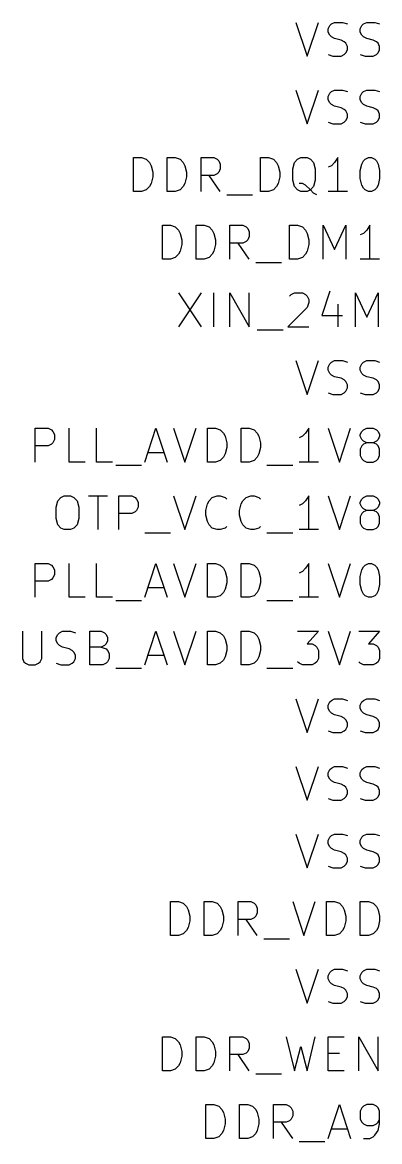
# Model space of a CAD drawing. Header units: millimetres. Extents: x 6 to 290, y -200 to -4.
# Drawn here: x 171.24 to 184.67, y -93.42 to -51.39 of the extents above; entities that cross this region are included whole.
import ezdxf

# ---------------------------------------------------------------- set-up
doc = ezdxf.new("R2010")
doc.units = ezdxf.units.MM
doc.layers.add('GREENSIXTYFIVE', color=129, linetype='CONTINUOUS')

msp = doc.modelspace()

# ---------------------------------------------------------------- linework, layer by layer
at = {"layer": 'GREENSIXTYFIVE', "linetype": 'CONTINUOUS'}
for p, q in [((181.5253, -51.3875), (181.9486, -52.6575)), ((181.9486, -52.6575), (182.372, -51.3875)), ((182.7349, -51.6294), (182.7953, -51.5085)), ((182.7349, -51.7504), (182.7349, -51.6294)), ((182.7953, -51.5085), (182.8558, -51.448)), ((182.8558, -51.448), (182.9768, -51.3875)), ((182.9768, -51.3875), (183.2791, -51.3875)), ((183.2791, -51.3875), (183.4606, -51.448)), ((183.9444, -51.6294), (184.0048, -51.5085)), ((183.9444, -51.7504), (183.9444, -51.6294)), ((184.0048, -51.5085), (184.0653, -51.448)), ((184.0653, -51.448), (184.1863, -51.3875)), ((184.1863, -51.3875), (184.4886, -51.3875)), ((184.4886, -51.3875), (184.6701, -51.448)), ((182.7953, -51.8713), (182.7349, -51.7504)), ((182.8558, -51.9318), (182.7953, -51.8713)), ((182.9768, -51.9923), (182.8558, -51.9318)), ((183.2187, -52.0528), (182.9768, -51.9923)), ((183.3396, -52.1132), (183.2187, -52.0528)), ((183.4001, -52.1737), (183.3396, -52.1132)), ((184.0048, -51.8713), (183.9444, -51.7504)), ((184.0653, -51.9318), (184.0048, -51.8713)), ((184.1863, -51.9923), (184.0653, -51.9318)), ((184.4282, -52.0528), (184.1863, -51.9923)), ((184.5491, -52.1132), (184.4282, -52.0528)), ((184.6096, -52.1737), (184.5491, -52.1132)), ((183.3396, -52.5971), (183.4001, -52.5366)), ((183.4606, -52.2947), (183.4001, -52.1737)), ((183.4001, -52.5366), (183.4606, -52.4156)), ((183.4606, -52.4156), (183.4606, -52.2947)), ((184.5491, -52.5971), (184.6096, -52.5366)), ((184.6701, -52.2947), (184.6096, -52.1737)), ((184.6096, -52.5366), (184.6701, -52.4156)), ((184.6701, -52.4156), (184.6701, -52.2947)), ((182.7349, -52.5971), (182.9163, -52.6575)), ((182.9163, -52.6575), (183.2187, -52.6575)), ((183.2187, -52.6575), (183.3396, -52.5971)), ((183.9444, -52.5971), (184.1258, -52.6575)), ((184.1258, -52.6575), (184.4282, -52.6575)), ((184.4282, -52.6575), (184.5491, -52.5971)), ((181.5253, -53.9275), (181.9486, -55.1975)), ((181.9486, -55.1975), (182.372, -53.9275)), ((182.7349, -54.1694), (182.7953, -54.0485)), ((182.7349, -54.2904), (182.7349, -54.1694)), ((182.7953, -54.0485), (182.8558, -53.988)), ((182.8558, -53.988), (182.9768, -53.9275)), ((182.9768, -53.9275), (183.2791, -53.9275)), ((183.2791, -53.9275), (183.4606, -53.988)), ((183.9444, -54.1694), (184.0048, -54.0485)), ((183.9444, -54.2904), (183.9444, -54.1694)), ((184.0048, -54.0485), (184.0653, -53.988)), ((184.0653, -53.988), (184.1863, -53.9275)), ((184.1863, -53.9275), (184.4886, -53.9275)), ((184.4886, -53.9275), (184.6701, -53.988)), ((182.7953, -54.4113), (182.7349, -54.2904)), ((182.8558, -54.4718), (182.7953, -54.4113)), ((182.9768, -54.5323), (182.8558, -54.4718)), ((183.2187, -54.5928), (182.9768, -54.5323)), ((183.3396, -54.6532), (183.2187, -54.5928)), ((184.0048, -54.4113), (183.9444, -54.2904)), ((184.0653, -54.4718), (184.0048, -54.4113)), ((184.1863, -54.5323), (184.0653, -54.4718)), ((184.4282, -54.5928), (184.1863, -54.5323)), ((184.5491, -54.6532), (184.4282, -54.5928)), ((183.4001, -54.7137), (183.3396, -54.6532)), ((183.4606, -54.8347), (183.4001, -54.7137)), ((183.4001, -55.0766), (183.4606, -54.9556)), ((183.4606, -54.9556), (183.4606, -54.8347)), ((184.6096, -54.7137), (184.5491, -54.6532)), ((184.6701, -54.8347), (184.6096, -54.7137)), ((184.6096, -55.0766), (184.6701, -54.9556)), ((184.6701, -54.9556), (184.6701, -54.8347)), ((182.7349, -55.1371), (182.9163, -55.1975)), ((182.9163, -55.1975), (183.2187, -55.1975)), ((183.2187, -55.1975), (183.3396, -55.1371)), ((183.3396, -55.1371), (183.4001, -55.0766)), ((183.9444, -55.1371), (184.1258, -55.1975)), ((184.1258, -55.1975), (184.4282, -55.1975)), ((184.4282, -55.1975), (184.5491, -55.1371)), ((184.5491, -55.1371), (184.6096, -55.0766)), ((175.4172, -57.7375), (175.4172, -56.4675)), ((175.4172, -56.4675), (175.7196, -56.4675)), ((175.7196, -56.4675), (175.901, -56.528)), ((175.901, -56.528), (176.022, -56.649)), ((176.022, -56.649), (176.0825, -56.7699)), ((176.6872, -57.7375), (176.6872, -56.4675)), ((176.6872, -56.4675), (176.9896, -56.4675)), ((176.9896, -56.4675), (177.171, -56.528)), ((177.171, -56.528), (177.292, -56.649)), ((177.292, -56.649), (177.3525, -56.7699)), ((177.9572, -57.7375), (177.9572, -56.4675)), ((177.9572, -56.4675), (178.441, -56.4675)), ((178.441, -56.4675), (178.562, -56.528)), ((178.562, -56.528), (178.6225, -56.5885)), ((178.6225, -56.5885), (178.6829, -56.7094)), ((178.6829, -56.7094), (178.6829, -56.8909)), ((180.1948, -57.7375), (180.1948, -56.4675)), ((180.1948, -56.4675), (180.4972, -56.4675)), ((180.4972, -56.4675), (180.6786, -56.528)), ((180.6786, -56.528), (180.7996, -56.649)), ((180.7996, -56.649), (180.8601, -56.7699)), ((181.4044, -56.8909), (181.4648, -56.649)), ((181.4648, -56.649), (181.5858, -56.528)), ((181.5858, -56.528), (181.7067, -56.4675)), ((181.7067, -56.4675), (181.9486, -56.4675)), ((181.9486, -56.4675), (182.0696, -56.528)), ((182.0696, -56.528), (182.1905, -56.649)), ((182.1905, -56.649), (182.251, -56.8909)), ((182.9768, -56.649), (182.8558, -56.7699)), ((183.0977, -56.4675), (182.9768, -56.649)), ((183.0977, -57.7375), (183.0977, -56.4675)), ((183.9444, -56.9513), (184.0048, -56.7094)), ((184.0048, -56.7094), (184.0653, -56.5885)), ((184.0653, -56.5885), (184.1258, -56.528)), ((184.1258, -56.528), (184.2467, -56.4675)), ((184.2467, -56.4675), (184.3677, -56.4675)), ((184.3677, -56.4675), (184.4886, -56.528)), ((184.4886, -56.528), (184.5491, -56.5885)), ((184.5491, -56.5885), (184.6096, -56.7094)), ((184.6096, -56.7094), (184.6701, -56.9513)), ((176.0825, -56.7699), (176.1429, -57.0118)), ((176.1429, -57.0118), (176.1429, -57.1932)), ((177.3525, -56.7699), (177.4129, -57.0118)), ((177.4129, -57.0118), (177.4129, -57.1932)), ((178.441, -57.1328), (177.9572, -57.1328)), ((178.6829, -57.7375), (178.2596, -57.1328)), ((178.562, -57.0723), (178.441, -57.1328)), ((178.6225, -57.0118), (178.562, -57.0723)), ((178.6829, -56.8909), (178.6225, -57.0118)), ((180.8601, -56.7699), (180.9205, -57.0118)), ((180.9205, -57.0118), (180.9205, -57.1932)), ((181.4044, -57.3142), (181.4044, -56.8909)), ((182.251, -56.8909), (182.251, -57.3142)), ((182.8558, -56.7699), (182.7349, -56.8304)), ((183.9444, -57.2537), (183.9444, -56.9513)), ((184.6701, -56.9513), (184.6701, -57.2537)), ((176.022, -57.5561), (175.901, -57.6771)), ((176.0825, -57.4351), (176.022, -57.5561)), ((176.1429, -57.1932), (176.0825, -57.4351)), ((177.292, -57.5561), (177.171, -57.6771)), ((177.3525, -57.4351), (177.292, -57.5561)), ((177.4129, -57.1932), (177.3525, -57.4351)), ((180.7996, -57.5561), (180.6786, -57.6771)), ((180.8601, -57.4351), (180.7996, -57.5561)), ((180.9205, -57.1932), (180.8601, -57.4351)), ((181.4648, -57.5561), (181.4044, -57.3142)), ((181.5858, -57.6771), (181.4648, -57.5561)), ((181.7672, -57.4351), (181.6463, -57.4351)), ((181.8882, -57.4956), (181.7672, -57.4351)), ((182.0696, -57.6771), (181.8882, -57.4956)), ((182.1905, -57.5561), (182.0696, -57.6771)), ((182.251, -57.3142), (182.1905, -57.5561)), ((184.0048, -57.4956), (183.9444, -57.2537)), ((184.0653, -57.6166), (184.0048, -57.4956)), ((184.6096, -57.4956), (184.5491, -57.6166)), ((184.6701, -57.2537), (184.6096, -57.4956)), ((175.7196, -57.7375), (175.4172, -57.7375)), ((175.901, -57.6771), (175.7196, -57.7375)), ((176.9896, -57.7375), (176.6872, -57.7375)), ((177.171, -57.6771), (176.9896, -57.7375)), ((178.9249, -57.8585), (179.8925, -57.8585)), ((180.4972, -57.7375), (180.1948, -57.7375)), ((180.6786, -57.6771), (180.4972, -57.7375)), ((181.7067, -57.7375), (181.5858, -57.6771)), ((181.9486, -57.7375), (181.7067, -57.7375)), ((182.0696, -57.6771), (181.9486, -57.7375)), ((182.1905, -57.798), (182.0696, -57.6771)), ((182.3115, -57.8585), (182.1905, -57.798)), ((183.4606, -57.7375), (182.7349, -57.7375)), ((184.1258, -57.6771), (184.0653, -57.6166)), ((184.2467, -57.7375), (184.1258, -57.6771)), ((184.3677, -57.7375), (184.2467, -57.7375)), ((184.4886, -57.6771), (184.3677, -57.7375)), ((184.5491, -57.6166), (184.4886, -57.6771)), ((176.5058, -60.2775), (176.5058, -59.0075)), ((176.5058, -59.0075), (176.8082, -59.0075)), ((176.8082, -59.0075), (176.9896, -59.068)), ((176.9896, -59.068), (177.1106, -59.189)), ((177.1106, -59.189), (177.1711, -59.3099)), ((177.7758, -60.2775), (177.7758, -59.0075)), ((177.7758, -59.0075), (178.0782, -59.0075)), ((178.0782, -59.0075), (178.2596, -59.068)), ((178.2596, -59.068), (178.3806, -59.189)), ((178.3806, -59.189), (178.4411, -59.3099)), ((179.0458, -60.2775), (179.0458, -59.0075)), ((179.0458, -59.0075), (179.5296, -59.0075)), ((179.5296, -59.0075), (179.6506, -59.068)), ((179.6506, -59.068), (179.7111, -59.1285)), ((179.7111, -59.1285), (179.7715, -59.2494)), ((179.7715, -59.2494), (179.7715, -59.4309)), ((181.2834, -60.2775), (181.2834, -59.0075)), ((181.2834, -59.0075), (181.5858, -59.0075)), ((181.5858, -59.0075), (181.7672, -59.068)), ((181.7672, -59.068), (181.8882, -59.189)), ((181.8882, -59.189), (181.9487, -59.3099)), ((182.5534, -60.2775), (182.5534, -59.0075)), ((182.5534, -59.0075), (182.9768, -59.9147)), ((182.9768, -59.9147), (183.4001, -59.0075)), ((183.4001, -59.0075), (183.4001, -60.2775)), ((184.1863, -59.189), (184.0653, -59.3099)), ((184.3072, -59.0075), (184.1863, -59.189)), ((184.3072, -60.2775), (184.3072, -59.0075)), ((177.1711, -59.3099), (177.2315, -59.5518)), ((177.2315, -59.5518), (177.2315, -59.7332)), ((178.4411, -59.3099), (178.5015, -59.5518)), ((178.5015, -59.5518), (178.5015, -59.7332)), ((179.5296, -59.6728), (179.0458, -59.6728)), ((179.7715, -60.2775), (179.3482, -59.6728)), ((179.6506, -59.6123), (179.5296, -59.6728)), ((179.7111, -59.5518), (179.6506, -59.6123)), ((179.7715, -59.4309), (179.7111, -59.5518)), ((181.9487, -59.3099), (182.0091, -59.5518)), ((182.0091, -59.5518), (182.0091, -59.7332)), ((184.0653, -59.3099), (183.9444, -59.3704)), ((177.1106, -60.0961), (176.9896, -60.2171)), ((177.1711, -59.9751), (177.1106, -60.0961)), ((177.2315, -59.7332), (177.1711, -59.9751)), ((178.3806, -60.0961), (178.2596, -60.2171)), ((178.4411, -59.9751), (178.3806, -60.0961)), ((178.5015, -59.7332), (178.4411, -59.9751)), ((181.8882, -60.0961), (181.7672, -60.2171)), ((181.9487, -59.9751), (181.8882, -60.0961)), ((182.0091, -59.7332), (181.9487, -59.9751)), ((176.8082, -60.2775), (176.5058, -60.2775)), ((176.9896, -60.2171), (176.8082, -60.2775)), ((178.0782, -60.2775), (177.7758, -60.2775)), ((178.2596, -60.2171), (178.0782, -60.2775)), ((180.0135, -60.3985), (180.9811, -60.3985)), ((181.5858, -60.2775), (181.2834, -60.2775)), ((181.7672, -60.2171), (181.5858, -60.2775)), ((184.6701, -60.2775), (183.9444, -60.2775)), ((177.1106, -61.5475), (177.9572, -62.8175)), ((177.9572, -61.5475), (177.1106, -62.8175)), ((178.441, -62.8175), (178.441, -61.5475)), ((179.0458, -62.8175), (179.0458, -61.5475)), ((179.0458, -61.5475), (179.7715, -62.8175)), ((179.7715, -62.8175), (179.7715, -61.5475)), ((181.2835, -61.6685), (181.3439, -61.608)), ((181.3439, -61.608), (181.4649, -61.5475)), ((181.4649, -61.5475), (181.7673, -61.5475)), ((181.7673, -61.5475), (181.8882, -61.608)), ((181.8882, -61.608), (181.9487, -61.6685)), ((181.9487, -61.6685), (182.0092, -61.7894)), ((182.7953, -61.4871), (182.493, -62.3942)), ((183.7629, -62.8175), (183.7629, -61.5475)), ((183.7629, -61.5475), (184.1863, -62.4547)), ((184.1863, -62.4547), (184.6096, -61.5475)), ((184.6096, -61.5475), (184.6096, -62.8175)), ((181.9487, -62.0918), (181.223, -62.8175)), ((182.0092, -61.9104), (181.9487, -62.0918)), ((182.0092, -61.7894), (182.0092, -61.9104)), ((183.0977, -61.9709), (183.0977, -62.8175)), ((182.493, -62.3942), (183.2791, -62.3942)), ((180.074, -62.9385), (181.0416, -62.9385)), ((181.223, -62.8175), (182.0092, -62.8175)), ((181.5253, -64.0875), (181.9486, -65.3575)), ((181.9486, -65.3575), (182.372, -64.0875)), ((182.7349, -64.3294), (182.7953, -64.2085)), ((182.7953, -64.2085), (182.8558, -64.148)), ((182.8558, -64.148), (182.9768, -64.0875)), ((182.9768, -64.0875), (183.2791, -64.0875)), ((183.2791, -64.0875), (183.4606, -64.148)), ((183.9444, -64.3294), (184.0048, -64.2085)), ((184.0048, -64.2085), (184.0653, -64.148)), ((184.0653, -64.148), (184.1863, -64.0875)), ((184.1863, -64.0875), (184.4886, -64.0875)), ((184.4886, -64.0875), (184.6701, -64.148)), ((182.7349, -64.4504), (182.7349, -64.3294)), ((182.7953, -64.5713), (182.7349, -64.4504)), ((182.8558, -64.6318), (182.7953, -64.5713)), ((182.9768, -64.6923), (182.8558, -64.6318)), ((183.2187, -64.7528), (182.9768, -64.6923)), ((183.9444, -64.4504), (183.9444, -64.3294)), ((184.0048, -64.5713), (183.9444, -64.4504)), ((184.0653, -64.6318), (184.0048, -64.5713)), ((184.1863, -64.6923), (184.0653, -64.6318)), ((184.4282, -64.7528), (184.1863, -64.6923)), ((183.3396, -64.8132), (183.2187, -64.7528)), ((183.4001, -64.8737), (183.3396, -64.8132)), ((183.4606, -64.9947), (183.4001, -64.8737)), ((183.4001, -65.2366), (183.4606, -65.1156)), ((183.4606, -65.1156), (183.4606, -64.9947)), ((184.5491, -64.8132), (184.4282, -64.7528)), ((184.6096, -64.8737), (184.5491, -64.8132)), ((184.6701, -64.9947), (184.6096, -64.8737)), ((184.6096, -65.2366), (184.6701, -65.1156)), ((184.6701, -65.1156), (184.6701, -64.9947)), ((182.7349, -65.2971), (182.9163, -65.3575)), ((182.9163, -65.3575), (183.2187, -65.3575)), ((183.2187, -65.3575), (183.3396, -65.2971)), ((183.3396, -65.2971), (183.4001, -65.2366)), ((183.9444, -65.2971), (184.1258, -65.3575)), ((184.1258, -65.3575), (184.4282, -65.3575)), ((184.4282, -65.3575), (184.5491, -65.2971)), ((184.5491, -65.2971), (184.6096, -65.2366)), ((171.7281, -67.8975), (171.7281, -66.6275)), ((171.7281, -66.6275), (172.2119, -66.6275)), ((172.2119, -66.6275), (172.3329, -66.688)), ((172.3329, -66.688), (172.3934, -66.7485)), ((172.3934, -66.7485), (172.4538, -66.8694)), ((172.9981, -67.8975), (172.9981, -66.6275)), ((174.0262, -67.8975), (174.0262, -66.6275)), ((175.8405, -67.8975), (176.2638, -66.6275)), ((176.2638, -66.6275), (176.6872, -67.8975)), ((176.9291, -66.6275), (177.3524, -67.8975)), ((177.3524, -67.8975), (177.7758, -66.6275)), ((178.1991, -67.8975), (178.1991, -66.6275)), ((178.1991, -66.6275), (178.5015, -66.6275)), ((178.5015, -66.6275), (178.6829, -66.688)), ((178.6829, -66.688), (178.8039, -66.809)), ((178.8039, -66.809), (178.8644, -66.9299)), ((179.4691, -67.8975), (179.4691, -66.6275)), ((179.4691, -66.6275), (179.7715, -66.6275)), ((179.7715, -66.6275), (179.9529, -66.688)), ((179.9529, -66.688), (180.0739, -66.809)), ((180.0739, -66.809), (180.1344, -66.9299)), ((181.8882, -66.809), (181.7672, -66.9299)), ((182.0091, -66.6275), (181.8882, -66.809)), ((182.0091, -67.8975), (182.0091, -66.6275)), ((182.7348, -66.6275), (183.1581, -67.8975)), ((183.1581, -67.8975), (183.5815, -66.6275)), ((183.9444, -66.8694), (184.0048, -66.7485)), ((184.0048, -66.7485), (184.0653, -66.688)), ((184.0653, -66.688), (184.1863, -66.6275)), ((184.1863, -66.6275), (184.4282, -66.6275)), ((184.4282, -66.6275), (184.5491, -66.688)), ((184.5491, -66.688), (184.6096, -66.7485)), ((184.6096, -66.7485), (184.6701, -66.8694)), ((172.3329, -67.2323), (172.2119, -67.2928)), ((172.3934, -67.1718), (172.3329, -67.2323)), ((172.4538, -67.0509), (172.3934, -67.1718)), ((172.4538, -66.8694), (172.4538, -67.0509)), ((178.8644, -66.9299), (178.9248, -67.1718)), ((178.9248, -67.1718), (178.9248, -67.3532)), ((180.1344, -66.9299), (180.1948, -67.1718)), ((180.1948, -67.1718), (180.1948, -67.3532)), ((181.7672, -66.9299), (181.6463, -66.9904)), ((183.9444, -66.9299), (183.9444, -66.8694)), ((184.0048, -67.0509), (183.9444, -66.9299)), ((184.0653, -67.1113), (184.0048, -67.0509)), ((184.0653, -67.2323), (184.0048, -67.2928)), ((184.1863, -67.1718), (184.0653, -67.1113)), ((184.1863, -67.1718), (184.0653, -67.2323)), ((184.4282, -67.1718), (184.1863, -67.1718)), ((184.5491, -67.1113), (184.4282, -67.1718)), ((184.5491, -67.2323), (184.4282, -67.1718)), ((184.6096, -67.0509), (184.5491, -67.1113)), ((184.6096, -67.2928), (184.5491, -67.2323)), ((184.6701, -66.9299), (184.6096, -67.0509)), ((184.6701, -66.8694), (184.6701, -66.9299)), ((172.2119, -67.2928), (171.7281, -67.2928)), ((175.9615, -67.5347), (176.5662, -67.5347)), ((178.8644, -67.5951), (178.8039, -67.7161)), ((178.9248, -67.3532), (178.8644, -67.5951)), ((180.1344, -67.5951), (180.0739, -67.7161)), ((180.1948, -67.3532), (180.1344, -67.5951)), ((184.0048, -67.2928), (183.9444, -67.4137)), ((183.9444, -67.4137), (183.9444, -67.6556)), ((183.9444, -67.6556), (184.0048, -67.7766)), ((184.6701, -67.4137), (184.6096, -67.2928)), ((184.6096, -67.7766), (184.6701, -67.6556)), ((184.6701, -67.6556), (184.6701, -67.4137)), ((173.6029, -67.8975), (172.9981, -67.8975)), ((174.631, -67.8975), (174.0262, -67.8975)), ((174.752, -68.0185), (175.7196, -68.0185)), ((178.5015, -67.8975), (178.1991, -67.8975)), ((178.6829, -67.8371), (178.5015, -67.8975)), ((178.8039, -67.7161), (178.6829, -67.8371)), ((179.7715, -67.8975), (179.4691, -67.8975)), ((179.9529, -67.8371), (179.7715, -67.8975)), ((180.0739, -67.7161), (179.9529, -67.8371)), ((180.4368, -68.0185), (181.4044, -68.0185)), ((182.372, -67.8975), (181.6463, -67.8975)), ((184.0048, -67.7766), (184.0653, -67.8371)), ((184.0653, -67.8371), (184.1863, -67.8975)), ((184.1863, -67.8975), (184.4282, -67.8975)), ((184.4282, -67.8975), (184.5491, -67.8371)), ((184.5491, -67.8371), (184.6096, -67.7766)), ((172.5144, -69.5909), (172.5748, -69.349)), ((172.5748, -69.349), (172.6958, -69.228)), ((172.6958, -69.228), (172.8167, -69.1675)), ((172.8167, -69.1675), (173.0586, -69.1675)), ((173.0586, -69.1675), (173.1796, -69.228)), ((173.1796, -69.228), (173.3005, -69.349)), ((173.3005, -69.349), (173.361, -69.5909)), ((173.7239, -69.1675), (174.4496, -69.1675)), ((174.0868, -70.4375), (174.0868, -69.1675)), ((174.8729, -70.4375), (174.8729, -69.1675)), ((174.8729, -69.1675), (175.3567, -69.1675)), ((175.3567, -69.1675), (175.4777, -69.228)), ((175.4777, -69.228), (175.5382, -69.2885)), ((175.5382, -69.2885), (175.5986, -69.4094)), ((176.9291, -69.1675), (177.3524, -70.4375)), ((177.3524, -70.4375), (177.7758, -69.1675)), ((178.1991, -69.4699), (178.2596, -69.349)), ((178.2596, -69.349), (178.3806, -69.228)), ((178.3806, -69.228), (178.562, -69.1675)), ((178.562, -69.1675), (178.6829, -69.1675)), ((178.6829, -69.1675), (178.8644, -69.228)), ((178.8644, -69.228), (178.9248, -69.2885)), ((179.4691, -69.4699), (179.5296, -69.349)), ((179.5296, -69.349), (179.6506, -69.228)), ((179.6506, -69.228), (179.832, -69.1675)), ((179.832, -69.1675), (179.9529, -69.1675)), ((179.9529, -69.1675), (180.1344, -69.228)), ((180.1344, -69.228), (180.1948, -69.2885)), ((181.8882, -69.349), (181.7672, -69.4699)), ((182.0091, -69.1675), (181.8882, -69.349)), ((182.0091, -70.4375), (182.0091, -69.1675)), ((182.7348, -69.1675), (183.1581, -70.4375)), ((183.1581, -70.4375), (183.5815, -69.1675)), ((183.9444, -69.4094), (184.0048, -69.2885)), ((184.0048, -69.2885), (184.0653, -69.228)), ((184.0653, -69.228), (184.1863, -69.1675)), ((184.1863, -69.1675), (184.4282, -69.1675)), ((184.4282, -69.1675), (184.5491, -69.228)), ((184.5491, -69.228), (184.6096, -69.2885)), ((184.6096, -69.2885), (184.6701, -69.4094)), ((172.5144, -70.0142), (172.5144, -69.5909)), ((173.361, -69.5909), (173.361, -70.0142)), ((175.5382, -69.7118), (175.4777, -69.7723)), ((175.5986, -69.5909), (175.5382, -69.7118)), ((175.5986, -69.4094), (175.5986, -69.5909)), ((178.1387, -69.7118), (178.1991, -69.4699)), ((178.1387, -69.8932), (178.1387, -69.7118)), ((179.4087, -69.7118), (179.4691, -69.4699)), ((179.4087, -69.8932), (179.4087, -69.7118)), ((181.7672, -69.4699), (181.6463, -69.5304)), ((183.9444, -69.4699), (183.9444, -69.4094)), ((184.0048, -69.5909), (183.9444, -69.4699)), ((184.0653, -69.6513), (184.0048, -69.5909)), ((184.1863, -69.7118), (184.0653, -69.6513)), ((184.1863, -69.7118), (184.0653, -69.7723)), ((184.4282, -69.7118), (184.1863, -69.7118)), ((184.5491, -69.6513), (184.4282, -69.7118)), ((184.5491, -69.7723), (184.4282, -69.7118)), ((184.6096, -69.5909), (184.5491, -69.6513)), ((184.6701, -69.4699), (184.6096, -69.5909)), ((184.6701, -69.4094), (184.6701, -69.4699)), ((172.5748, -70.2561), (172.5144, -70.0142)), ((173.361, -70.0142), (173.3005, -70.2561)), ((175.3567, -69.8328), (174.8729, -69.8328)), ((175.4777, -69.7723), (175.3567, -69.8328)), ((178.1991, -70.1351), (178.1387, -69.8932)), ((178.2596, -70.2561), (178.1991, -70.1351)), ((179.4691, -70.1351), (179.4087, -69.8932)), ((179.5296, -70.2561), (179.4691, -70.1351)), ((184.0048, -69.8328), (183.9444, -69.9537)), ((183.9444, -69.9537), (183.9444, -70.1956)), ((184.0653, -69.7723), (184.0048, -69.8328)), ((184.6096, -69.8328), (184.5491, -69.7723)), ((184.6701, -69.9537), (184.6096, -69.8328)), ((184.6701, -70.1956), (184.6701, -69.9537)), ((172.6958, -70.3771), (172.5748, -70.2561)), ((172.8167, -70.4375), (172.6958, -70.3771)), ((173.0586, -70.4375), (172.8167, -70.4375)), ((173.1796, -70.3771), (173.0586, -70.4375)), ((173.3005, -70.2561), (173.1796, -70.3771)), ((175.8406, -70.5585), (176.8082, -70.5585)), ((178.3806, -70.3771), (178.2596, -70.2561)), ((178.562, -70.4375), (178.3806, -70.3771)), ((178.6829, -70.4375), (178.562, -70.4375)), ((178.8644, -70.3771), (178.6829, -70.4375)), ((178.9248, -70.3166), (178.8644, -70.3771)), ((179.6506, -70.3771), (179.5296, -70.2561)), ((179.832, -70.4375), (179.6506, -70.3771)), ((179.9529, -70.4375), (179.832, -70.4375)), ((180.1344, -70.3771), (179.9529, -70.4375)), ((180.1948, -70.3166), (180.1344, -70.3771)), ((180.4368, -70.5585), (181.4044, -70.5585)), ((182.372, -70.4375), (181.6463, -70.4375)), ((183.9444, -70.1956), (184.0048, -70.3166)), ((184.0048, -70.3166), (184.0653, -70.3771)), ((184.0653, -70.3771), (184.1863, -70.4375)), ((184.1863, -70.4375), (184.4282, -70.4375)), ((184.4282, -70.4375), (184.5491, -70.3771)), ((184.5491, -70.3771), (184.6096, -70.3166)), ((184.6096, -70.3166), (184.6701, -70.1956)), ((171.7281, -72.9775), (171.7281, -71.7075)), ((171.7281, -71.7075), (172.2119, -71.7075)), ((172.2119, -71.7075), (172.3329, -71.768)), ((172.3329, -71.768), (172.3934, -71.8285)), ((172.3934, -71.8285), (172.4538, -71.9494)), ((172.9981, -72.9775), (172.9981, -71.7075)), ((174.0262, -72.9775), (174.0262, -71.7075)), ((175.8405, -72.9775), (176.2638, -71.7075)), ((176.2638, -71.7075), (176.6872, -72.9775)), ((176.9291, -71.7075), (177.3524, -72.9775)), ((177.3524, -72.9775), (177.7758, -71.7075)), ((178.1991, -72.9775), (178.1991, -71.7075)), ((178.1991, -71.7075), (178.5015, -71.7075)), ((178.5015, -71.7075), (178.6829, -71.768)), ((178.6829, -71.768), (178.8039, -71.889)), ((179.4691, -72.9775), (179.4691, -71.7075)), ((179.4691, -71.7075), (179.7715, -71.7075)), ((179.7715, -71.7075), (179.9529, -71.768)), ((179.9529, -71.768), (180.0739, -71.889)), ((182.0091, -71.7075), (181.8882, -71.889)), ((182.0091, -72.9775), (182.0091, -71.7075)), ((182.7348, -71.7075), (183.1581, -72.9775)), ((183.1581, -72.9775), (183.5815, -71.7075)), ((184.0048, -71.9494), (184.0653, -71.8285)), ((184.0653, -71.8285), (184.1258, -71.768)), ((184.1258, -71.768), (184.2467, -71.7075)), ((184.2467, -71.7075), (184.3677, -71.7075)), ((184.3677, -71.7075), (184.4886, -71.768)), ((184.4886, -71.768), (184.5491, -71.8285)), ((184.5491, -71.8285), (184.6096, -71.9494)), ((172.3934, -72.2518), (172.3329, -72.3123)), ((172.4538, -72.1309), (172.3934, -72.2518)), ((172.4538, -71.9494), (172.4538, -72.1309)), ((178.8039, -71.889), (178.8644, -72.0099)), ((178.8644, -72.0099), (178.9248, -72.2518)), ((178.9248, -72.2518), (178.9248, -72.4332)), ((180.0739, -71.889), (180.1344, -72.0099)), ((180.1344, -72.0099), (180.1948, -72.2518)), ((180.1948, -72.2518), (180.1948, -72.4332)), ((181.7672, -72.0099), (181.6463, -72.0704)), ((181.8882, -71.889), (181.7672, -72.0099)), ((183.9444, -72.1913), (184.0048, -71.9494)), ((183.9444, -72.4937), (183.9444, -72.1913)), ((184.6096, -71.9494), (184.6701, -72.1913)), ((184.6701, -72.1913), (184.6701, -72.4937)), ((172.2119, -72.3728), (171.7281, -72.3728)), ((172.3329, -72.3123), (172.2119, -72.3728)), ((175.9615, -72.6147), (176.5662, -72.6147)), ((178.8644, -72.6751), (178.8039, -72.7961)), ((178.9248, -72.4332), (178.8644, -72.6751)), ((180.1344, -72.6751), (180.0739, -72.7961)), ((180.1948, -72.4332), (180.1344, -72.6751)), ((184.0048, -72.7356), (183.9444, -72.4937)), ((184.6701, -72.4937), (184.6096, -72.7356)), ((173.6029, -72.9775), (172.9981, -72.9775)), ((174.631, -72.9775), (174.0262, -72.9775)), ((174.752, -73.0985), (175.7196, -73.0985)), ((178.5015, -72.9775), (178.1991, -72.9775)), ((178.6829, -72.9171), (178.5015, -72.9775)), ((178.8039, -72.7961), (178.6829, -72.9171)), ((179.7715, -72.9775), (179.4691, -72.9775)), ((179.9529, -72.9171), (179.7715, -72.9775)), ((180.0739, -72.7961), (179.9529, -72.9171)), ((180.4368, -73.0985), (181.4044, -73.0985)), ((182.372, -72.9775), (181.6463, -72.9775)), ((184.0653, -72.8566), (184.0048, -72.7356)), ((184.1258, -72.9171), (184.0653, -72.8566)), ((184.2467, -72.9775), (184.1258, -72.9171)), ((184.3677, -72.9775), (184.2467, -72.9775)), ((184.4886, -72.9171), (184.3677, -72.9775)), ((184.5491, -72.8566), (184.4886, -72.9171)), ((184.6096, -72.7356), (184.5491, -72.8566)), ((171.2443, -74.2475), (171.2443, -75.2756)), ((171.97, -75.2756), (171.97, -74.2475)), ((172.5144, -74.4894), (172.5748, -74.3685)), ((172.5748, -74.3685), (172.6353, -74.308)), ((172.6353, -74.308), (172.7563, -74.2475)), ((172.7563, -74.2475), (173.0586, -74.2475)), ((173.0586, -74.2475), (173.2401, -74.308)), ((173.7843, -75.5175), (173.7843, -74.2475)), ((173.7843, -74.2475), (174.2077, -74.2475)), ((174.2077, -74.2475), (174.3286, -74.308)), ((174.3286, -74.308), (174.3891, -74.3685)), ((174.3891, -74.3685), (174.4496, -74.4894)), ((175.8405, -75.5175), (176.2638, -74.2475)), ((176.2638, -74.2475), (176.6872, -75.5175)), ((176.9291, -74.2475), (177.3524, -75.5175)), ((177.3524, -75.5175), (177.7758, -74.2475)), ((178.1991, -75.5175), (178.1991, -74.2475)), ((178.1991, -74.2475), (178.5015, -74.2475)), ((178.5015, -74.2475), (178.6829, -74.308)), ((178.6829, -74.308), (178.8039, -74.429)), ((179.4691, -75.5175), (179.4691, -74.2475)), ((179.4691, -74.2475), (179.7715, -74.2475)), ((179.7715, -74.2475), (179.9529, -74.308)), ((179.9529, -74.308), (180.0739, -74.429)), ((181.5858, -74.2475), (182.372, -74.2475)), ((182.372, -74.2475), (181.9486, -74.7313)), ((182.7348, -74.2475), (183.1581, -75.5175)), ((183.1581, -75.5175), (183.5815, -74.2475)), ((183.8839, -74.2475), (184.6701, -74.2475)), ((184.6701, -74.2475), (184.2467, -74.7313)), ((172.5144, -74.6104), (172.5144, -74.4894)), ((172.5748, -74.7313), (172.5144, -74.6104)), ((172.6353, -74.7918), (172.5748, -74.7313)), ((172.7563, -74.8523), (172.6353, -74.7918)), ((174.3286, -74.7918), (174.2077, -74.8523)), ((174.3891, -74.7313), (174.3286, -74.7918)), ((174.4496, -74.6104), (174.3891, -74.7313)), ((174.4496, -74.4894), (174.4496, -74.6104)), ((178.8039, -74.429), (178.8644, -74.5499)), ((178.8644, -74.5499), (178.9248, -74.7918)), ((178.9248, -74.7918), (178.9248, -74.9732)), ((180.0739, -74.429), (180.1344, -74.5499)), ((180.1344, -74.5499), (180.1948, -74.7918)), ((180.1948, -74.7918), (180.1948, -74.9732)), ((181.9486, -74.7313), (182.1301, -74.7313)), ((182.1301, -74.7313), (182.251, -74.7918)), ((182.251, -74.7918), (182.3115, -74.8523)), ((184.2467, -74.7313), (184.4282, -74.7313)), ((184.4282, -74.7313), (184.5491, -74.7918)), ((184.5491, -74.7918), (184.6096, -74.8523)), ((172.9982, -74.9128), (172.7563, -74.8523)), ((173.1191, -74.9732), (172.9982, -74.9128)), ((173.1796, -75.0337), (173.1191, -74.9732)), ((173.2401, -75.1547), (173.1796, -75.0337)), ((173.2401, -75.2756), (173.2401, -75.1547)), ((174.2077, -74.8523), (173.7843, -74.8523)), ((174.2077, -74.8523), (174.3891, -74.9128)), ((174.3891, -74.9128), (174.4496, -74.9732)), ((174.4496, -74.9732), (174.51, -75.0942)), ((174.51, -75.0942), (174.51, -75.2756)), ((175.9615, -75.1547), (176.5662, -75.1547)), ((178.8644, -75.2151), (178.8039, -75.3361)), ((178.9248, -74.9732), (178.8644, -75.2151)), ((180.1344, -75.2151), (180.0739, -75.3361)), ((180.1948, -74.9732), (180.1344, -75.2151)), ((182.3115, -74.8523), (182.372, -74.9732)), ((182.372, -74.9732), (182.372, -75.2756)), ((184.6096, -74.8523), (184.6701, -74.9732)), ((184.6701, -74.9732), (184.6701, -75.2756)), ((171.2443, -75.2756), (171.3048, -75.3966)), ((171.3048, -75.3966), (171.3653, -75.4571)), ((171.3653, -75.4571), (171.4862, -75.5175)), ((171.4862, -75.5175), (171.7281, -75.5175)), ((171.7281, -75.5175), (171.8491, -75.4571)), ((171.8491, -75.4571), (171.9096, -75.3966)), ((171.9096, -75.3966), (171.97, -75.2756)), ((172.5144, -75.4571), (172.6958, -75.5175)), ((172.6958, -75.5175), (172.9982, -75.5175)), ((172.9982, -75.5175), (173.1191, -75.4571)), ((173.1191, -75.4571), (173.1796, -75.3966)), ((173.1796, -75.3966), (173.2401, -75.2756)), ((174.2681, -75.5175), (173.7843, -75.5175)), ((174.3891, -75.4571), (174.2681, -75.5175)), ((174.4496, -75.3966), (174.3891, -75.4571)), ((174.51, -75.2756), (174.4496, -75.3966)), ((174.752, -75.6385), (175.7196, -75.6385)), ((178.5015, -75.5175), (178.1991, -75.5175)), ((178.6829, -75.4571), (178.5015, -75.5175)), ((178.8039, -75.3361), (178.6829, -75.4571)), ((179.7715, -75.5175), (179.4691, -75.5175)), ((179.9529, -75.4571), (179.7715, -75.5175)), ((180.0739, -75.3361), (179.9529, -75.4571)), ((180.4368, -75.6385), (181.4044, -75.6385)), ((181.6463, -75.4571), (181.5858, -75.3966)), ((181.7672, -75.5175), (181.6463, -75.4571)), ((182.1301, -75.5175), (181.7672, -75.5175)), ((182.251, -75.4571), (182.1301, -75.5175)), ((182.3115, -75.3966), (182.251, -75.4571)), ((182.372, -75.2756), (182.3115, -75.3966)), ((183.9444, -75.4571), (183.8839, -75.3966)), ((184.0653, -75.5175), (183.9444, -75.4571)), ((184.4282, -75.5175), (184.0653, -75.5175)), ((184.5491, -75.4571), (184.4282, -75.5175)), ((184.6096, -75.3966), (184.5491, -75.4571)), ((184.6701, -75.2756), (184.6096, -75.3966)), ((181.5253, -76.7875), (181.9486, -78.0575)), ((181.9486, -78.0575), (182.372, -76.7875)), ((182.7349, -77.0294), (182.7953, -76.9085)), ((182.7953, -76.9085), (182.8558, -76.848)), ((182.8558, -76.848), (182.9768, -76.7875)), ((182.9768, -76.7875), (183.2791, -76.7875)), ((183.2791, -76.7875), (183.4606, -76.848)), ((183.9444, -77.0294), (184.0048, -76.9085)), ((184.0048, -76.9085), (184.0653, -76.848)), ((184.0653, -76.848), (184.1863, -76.7875)), ((184.1863, -76.7875), (184.4886, -76.7875)), ((184.4886, -76.7875), (184.6701, -76.848)), ((182.7349, -77.1504), (182.7349, -77.0294)), ((182.7953, -77.2713), (182.7349, -77.1504)), ((182.8558, -77.3318), (182.7953, -77.2713)), ((182.9768, -77.3923), (182.8558, -77.3318)), ((183.9444, -77.1504), (183.9444, -77.0294)), ((184.0048, -77.2713), (183.9444, -77.1504)), ((184.0653, -77.3318), (184.0048, -77.2713)), ((184.1863, -77.3923), (184.0653, -77.3318)), ((183.2187, -77.4528), (182.9768, -77.3923)), ((183.3396, -77.5132), (183.2187, -77.4528)), ((183.4001, -77.5737), (183.3396, -77.5132)), ((183.4606, -77.6947), (183.4001, -77.5737)), ((183.4606, -77.8156), (183.4606, -77.6947)), ((184.4282, -77.4528), (184.1863, -77.3923)), ((184.5491, -77.5132), (184.4282, -77.4528)), ((184.6096, -77.5737), (184.5491, -77.5132)), ((184.6701, -77.6947), (184.6096, -77.5737)), ((184.6701, -77.8156), (184.6701, -77.6947)), ((182.7349, -77.9971), (182.9163, -78.0575)), ((182.9163, -78.0575), (183.2187, -78.0575)), ((183.2187, -78.0575), (183.3396, -77.9971)), ((183.3396, -77.9971), (183.4001, -77.9366)), ((183.4001, -77.9366), (183.4606, -77.8156)), ((183.9444, -77.9971), (184.1258, -78.0575)), ((184.1258, -78.0575), (184.4282, -78.0575)), ((184.4282, -78.0575), (184.5491, -77.9971)), ((184.5491, -77.9971), (184.6096, -77.9366)), ((184.6096, -77.9366), (184.6701, -77.8156)), ((181.5253, -79.3275), (181.9486, -80.5975)), ((181.9486, -80.5975), (182.372, -79.3275)), ((182.7953, -79.4485), (182.8558, -79.388)), ((182.8558, -79.388), (182.9768, -79.3275)), ((182.9768, -79.3275), (183.2791, -79.3275)), ((183.2791, -79.3275), (183.4606, -79.388)), ((184.0048, -79.4485), (184.0653, -79.388)), ((184.0653, -79.388), (184.1863, -79.3275)), ((184.1863, -79.3275), (184.4886, -79.3275)), ((184.4886, -79.3275), (184.6701, -79.388)), ((182.7349, -79.5694), (182.7953, -79.4485)), ((182.7349, -79.6904), (182.7349, -79.5694)), ((182.7953, -79.8113), (182.7349, -79.6904)), ((182.8558, -79.8718), (182.7953, -79.8113)), ((183.9444, -79.5694), (184.0048, -79.4485)), ((183.9444, -79.6904), (183.9444, -79.5694)), ((184.0048, -79.8113), (183.9444, -79.6904)), ((184.0653, -79.8718), (184.0048, -79.8113)), ((182.9768, -79.9323), (182.8558, -79.8718)), ((183.2187, -79.9928), (182.9768, -79.9323)), ((183.3396, -80.0532), (183.2187, -79.9928)), ((183.4001, -80.1137), (183.3396, -80.0532)), ((183.4606, -80.2347), (183.4001, -80.1137)), ((183.4606, -80.3556), (183.4606, -80.2347)), ((184.1863, -79.9323), (184.0653, -79.8718)), ((184.4282, -79.9928), (184.1863, -79.9323)), ((184.5491, -80.0532), (184.4282, -79.9928)), ((184.6096, -80.1137), (184.5491, -80.0532)), ((184.6701, -80.2347), (184.6096, -80.1137)), ((184.6701, -80.3556), (184.6701, -80.2347)), ((182.7349, -80.5371), (182.9163, -80.5975)), ((182.9163, -80.5975), (183.2187, -80.5975)), ((183.2187, -80.5975), (183.3396, -80.5371)), ((183.3396, -80.5371), (183.4001, -80.4766)), ((183.4001, -80.4766), (183.4606, -80.3556)), ((183.9444, -80.5371), (184.1258, -80.5975)), ((184.1258, -80.5975), (184.4282, -80.5975)), ((184.4282, -80.5975), (184.5491, -80.5371)), ((184.5491, -80.5371), (184.6096, -80.4766)), ((184.6096, -80.4766), (184.6701, -80.3556)), ((181.5253, -81.8675), (181.9486, -83.1375)), ((181.9486, -83.1375), (182.372, -81.8675)), ((182.7953, -81.9885), (182.8558, -81.928)), ((182.8558, -81.928), (182.9768, -81.8675)), ((182.9768, -81.8675), (183.2791, -81.8675)), ((183.2791, -81.8675), (183.4606, -81.928)), ((184.0048, -81.9885), (184.0653, -81.928)), ((184.0653, -81.928), (184.1863, -81.8675)), ((184.1863, -81.8675), (184.4886, -81.8675)), ((184.4886, -81.8675), (184.6701, -81.928)), ((182.7349, -82.1094), (182.7953, -81.9885)), ((182.7349, -82.2304), (182.7349, -82.1094)), ((182.7953, -82.3513), (182.7349, -82.2304)), ((182.8558, -82.4118), (182.7953, -82.3513)), ((183.9444, -82.1094), (184.0048, -81.9885)), ((183.9444, -82.2304), (183.9444, -82.1094)), ((184.0048, -82.3513), (183.9444, -82.2304)), ((184.0653, -82.4118), (184.0048, -82.3513)), ((182.9768, -82.4723), (182.8558, -82.4118)), ((183.2187, -82.5328), (182.9768, -82.4723)), ((183.3396, -82.5932), (183.2187, -82.5328)), ((183.4001, -82.6537), (183.3396, -82.5932)), ((183.4606, -82.7747), (183.4001, -82.6537)), ((183.4606, -82.8956), (183.4606, -82.7747)), ((184.1863, -82.4723), (184.0653, -82.4118)), ((184.4282, -82.5328), (184.1863, -82.4723)), ((184.5491, -82.5932), (184.4282, -82.5328)), ((184.6096, -82.6537), (184.5491, -82.5932)), ((184.6701, -82.7747), (184.6096, -82.6537)), ((184.6701, -82.8956), (184.6701, -82.7747)), ((182.7349, -83.0771), (182.9163, -83.1375)), ((182.9163, -83.1375), (183.2187, -83.1375)), ((183.2187, -83.1375), (183.3396, -83.0771)), ((183.3396, -83.0771), (183.4001, -83.0166)), ((183.4001, -83.0166), (183.4606, -82.8956)), ((183.9444, -83.0771), (184.1258, -83.1375)), ((184.1258, -83.1375), (184.4282, -83.1375)), ((184.4282, -83.1375), (184.5491, -83.0771)), ((184.5491, -83.0771), (184.6096, -83.0166)), ((184.6096, -83.0166), (184.6701, -82.8956)), ((176.8081, -85.6775), (176.8081, -84.4075)), ((176.8081, -84.4075), (177.1105, -84.4075)), ((177.1105, -84.4075), (177.2919, -84.468)), ((177.2919, -84.468), (177.4129, -84.589)), ((178.0781, -85.6775), (178.0781, -84.4075)), ((178.0781, -84.4075), (178.3805, -84.4075)), ((178.3805, -84.4075), (178.5619, -84.468)), ((178.5619, -84.468), (178.6829, -84.589)), ((179.3481, -85.6775), (179.3481, -84.4075)), ((179.3481, -84.4075), (179.8319, -84.4075)), ((179.8319, -84.4075), (179.9529, -84.468)), ((179.9529, -84.468), (180.0134, -84.5285)), ((181.4043, -84.4075), (181.8276, -85.6775)), ((181.8276, -85.6775), (182.251, -84.4075)), ((182.6743, -85.6775), (182.6743, -84.4075)), ((182.6743, -84.4075), (182.9767, -84.4075)), ((182.9767, -84.4075), (183.1581, -84.468)), ((183.1581, -84.468), (183.2791, -84.589)), ((183.9443, -85.6775), (183.9443, -84.4075)), ((183.9443, -84.4075), (184.2467, -84.4075)), ((184.2467, -84.4075), (184.4281, -84.468)), ((184.4281, -84.468), (184.5491, -84.589)), ((177.4129, -84.589), (177.4734, -84.7099)), ((177.4734, -84.7099), (177.5338, -84.9518)), ((178.6829, -84.589), (178.7434, -84.7099)), ((178.7434, -84.7099), (178.8038, -84.9518)), ((180.0134, -84.5285), (180.0738, -84.6494)), ((180.0738, -84.8309), (180.0134, -84.9518)), ((180.0738, -84.6494), (180.0738, -84.8309)), ((183.2791, -84.589), (183.3396, -84.7099)), ((183.3396, -84.7099), (183.4, -84.9518)), ((184.5491, -84.589), (184.6096, -84.7099)), ((184.6096, -84.7099), (184.67, -84.9518)), ((177.5338, -85.1332), (177.4734, -85.3751)), ((177.5338, -84.9518), (177.5338, -85.1332)), ((178.8038, -85.1332), (178.7434, -85.3751)), ((178.8038, -84.9518), (178.8038, -85.1332)), ((179.8319, -85.0728), (179.3481, -85.0728)), ((180.0738, -85.6775), (179.6505, -85.0728)), ((179.9529, -85.0123), (179.8319, -85.0728)), ((180.0134, -84.9518), (179.9529, -85.0123)), ((183.4, -85.1332), (183.3396, -85.3751)), ((183.4, -84.9518), (183.4, -85.1332)), ((184.67, -85.1332), (184.6096, -85.3751)), ((184.67, -84.9518), (184.67, -85.1332)), ((177.1105, -85.6775), (176.8081, -85.6775)), ((177.2919, -85.6171), (177.1105, -85.6775)), ((177.4129, -85.4961), (177.2919, -85.6171)), ((177.4734, -85.3751), (177.4129, -85.4961)), ((178.3805, -85.6775), (178.0781, -85.6775)), ((178.5619, -85.6171), (178.3805, -85.6775)), ((178.6829, -85.4961), (178.5619, -85.6171)), ((178.7434, -85.3751), (178.6829, -85.4961)), ((182.9767, -85.6775), (182.6743, -85.6775)), ((183.1581, -85.6171), (182.9767, -85.6775)), ((183.2791, -85.4961), (183.1581, -85.6171)), ((183.3396, -85.3751), (183.2791, -85.4961)), ((184.2467, -85.6775), (183.9443, -85.6775)), ((184.4281, -85.6171), (184.2467, -85.6775)), ((184.5491, -85.4961), (184.4281, -85.6171)), ((184.6096, -85.3751), (184.5491, -85.4961)), ((180.3158, -85.7985), (181.2834, -85.7985)), ((181.5253, -86.9475), (181.9486, -88.2175)), ((181.9486, -88.2175), (182.372, -86.9475)), ((182.8558, -87.008), (182.9768, -86.9475)), ((182.9768, -86.9475), (183.2791, -86.9475)), ((183.2791, -86.9475), (183.4606, -87.008)), ((184.0653, -87.008), (184.1863, -86.9475)), ((184.1863, -86.9475), (184.4886, -86.9475)), ((184.4886, -86.9475), (184.6701, -87.008)), ((182.7349, -87.1894), (182.7953, -87.0685)), ((182.7349, -87.3104), (182.7349, -87.1894)), ((182.7953, -87.4313), (182.7349, -87.3104)), ((182.7953, -87.0685), (182.8558, -87.008)), ((183.9444, -87.1894), (184.0048, -87.0685)), ((183.9444, -87.3104), (183.9444, -87.1894)), ((184.0048, -87.4313), (183.9444, -87.3104)), ((184.0048, -87.0685), (184.0653, -87.008)), ((182.8558, -87.4918), (182.7953, -87.4313)), ((182.9768, -87.5523), (182.8558, -87.4918)), ((183.2187, -87.6128), (182.9768, -87.5523)), ((183.3396, -87.6732), (183.2187, -87.6128)), ((183.4001, -87.7337), (183.3396, -87.6732)), ((183.4606, -87.8547), (183.4001, -87.7337)), ((184.0653, -87.4918), (184.0048, -87.4313)), ((184.1863, -87.5523), (184.0653, -87.4918)), ((184.4282, -87.6128), (184.1863, -87.5523)), ((184.5491, -87.6732), (184.4282, -87.6128)), ((184.6096, -87.7337), (184.5491, -87.6732)), ((184.6701, -87.8547), (184.6096, -87.7337)), ((182.7349, -88.1571), (182.9163, -88.2175)), ((182.9163, -88.2175), (183.2187, -88.2175)), ((183.2187, -88.2175), (183.3396, -88.1571)), ((183.3396, -88.1571), (183.4001, -88.0966)), ((183.4001, -88.0966), (183.4606, -87.9756)), ((183.4606, -87.9756), (183.4606, -87.8547)), ((183.9444, -88.1571), (184.1258, -88.2175)), ((184.1258, -88.2175), (184.4282, -88.2175)), ((184.4282, -88.2175), (184.5491, -88.1571)), ((184.5491, -88.1571), (184.6096, -88.0966)), ((184.6096, -88.0966), (184.6701, -87.9756)), ((184.6701, -87.9756), (184.6701, -87.8547)), ((176.5058, -90.7575), (176.5058, -89.4875)), ((176.5058, -89.4875), (176.8082, -89.4875)), ((176.8082, -89.4875), (176.9896, -89.548)), ((177.7758, -90.7575), (177.7758, -89.4875)), ((177.7758, -89.4875), (178.0782, -89.4875)), ((178.0782, -89.4875), (178.2596, -89.548)), ((179.0458, -90.7575), (179.0458, -89.4875)), ((179.0458, -89.4875), (179.5296, -89.4875)), ((179.5296, -89.4875), (179.6506, -89.548)), ((181.1625, -89.4875), (181.4649, -90.7575)), ((181.9487, -90.7575), (182.2511, -89.4875)), ((182.7348, -90.7575), (182.7348, -89.4875)), ((182.7348, -89.4875), (183.3396, -89.4875)), ((183.8838, -90.7575), (183.8838, -89.4875)), ((183.8838, -89.4875), (184.6095, -90.7575)), ((184.6095, -90.7575), (184.6095, -89.4875)), ((176.9896, -89.548), (177.1106, -89.669)), ((177.1106, -89.669), (177.1711, -89.7899)), ((177.1711, -89.7899), (177.2315, -90.0318)), ((178.2596, -89.548), (178.3806, -89.669)), ((178.3806, -89.669), (178.4411, -89.7899)), ((178.4411, -89.7899), (178.5015, -90.0318)), ((179.6506, -89.548), (179.7111, -89.6085)), ((179.7111, -89.6085), (179.7715, -89.7294)), ((179.7715, -89.9109), (179.7111, -90.0318)), ((179.7715, -89.7294), (179.7715, -89.9109)), ((181.4649, -90.7575), (181.7068, -89.8504)), ((181.7068, -89.8504), (181.9487, -90.7575)), ((177.2315, -90.2132), (177.1711, -90.4551)), ((177.2315, -90.0318), (177.2315, -90.2132)), ((178.5015, -90.2132), (178.4411, -90.4551)), ((178.5015, -90.0318), (178.5015, -90.2132)), ((179.5296, -90.1528), (179.0458, -90.1528)), ((179.7715, -90.7575), (179.3482, -90.1528)), ((179.6506, -90.0923), (179.5296, -90.1528)), ((179.7111, -90.0318), (179.6506, -90.0923)), ((182.7348, -90.0923), (183.1582, -90.0923)), ((176.8082, -90.7575), (176.5058, -90.7575)), ((176.9896, -90.6971), (176.8082, -90.7575)), ((177.1106, -90.5761), (176.9896, -90.6971)), ((177.1711, -90.4551), (177.1106, -90.5761)), ((178.0782, -90.7575), (177.7758, -90.7575)), ((178.2596, -90.6971), (178.0782, -90.7575)), ((178.3806, -90.5761), (178.2596, -90.6971)), ((178.4411, -90.4551), (178.3806, -90.5761)), ((183.3396, -90.7575), (182.7348, -90.7575)), ((180.0135, -90.8785), (180.9811, -90.8785)), ((178.1386, -93.2975), (178.1386, -92.0275)), ((178.1386, -92.0275), (178.441, -92.0275)), ((178.441, -92.0275), (178.6224, -92.088)), ((179.4086, -93.2975), (179.4086, -92.0275)), ((179.4086, -92.0275), (179.711, -92.0275)), ((179.711, -92.0275), (179.8924, -92.088)), ((180.6786, -93.2975), (180.6786, -92.0275)), ((180.6786, -92.0275), (181.1624, -92.0275)), ((181.1624, -92.0275), (181.2834, -92.088)), ((182.7348, -93.2975), (183.1581, -92.0275)), ((183.1581, -92.0275), (183.5815, -93.2975)), ((184.1863, -92.0275), (184.0653, -92.088)), ((184.4282, -92.0275), (184.1863, -92.0275)), ((184.5491, -92.088), (184.4282, -92.0275)), ((178.6224, -92.088), (178.7434, -92.209)), ((178.7434, -92.209), (178.8039, -92.3299)), ((178.8039, -92.3299), (178.8643, -92.5718)), ((179.8924, -92.088), (180.0134, -92.209)), ((180.0134, -92.209), (180.0739, -92.3299)), ((180.0739, -92.3299), (180.1343, -92.5718)), ((181.2834, -92.088), (181.3439, -92.1485)), ((181.3439, -92.1485), (181.4043, -92.2694)), ((181.4043, -92.4509), (181.3439, -92.5718)), ((181.4043, -92.2694), (181.4043, -92.4509)), ((184.0048, -92.1485), (183.9444, -92.2694)), ((183.9444, -92.2694), (183.9444, -92.5718)), ((184.0653, -92.088), (184.0048, -92.1485)), ((184.6096, -92.1485), (184.5491, -92.088)), ((184.6701, -92.2694), (184.6096, -92.1485)), ((184.6701, -92.7532), (184.6701, -92.2694)), ((178.8643, -92.7532), (178.8039, -92.9951)), ((178.8643, -92.5718), (178.8643, -92.7532)), ((180.1343, -92.7532), (180.0739, -92.9951)), ((180.1343, -92.5718), (180.1343, -92.7532)), ((181.1624, -92.6928), (180.6786, -92.6928)), ((181.4043, -93.2975), (180.981, -92.6928)), ((181.2834, -92.6323), (181.1624, -92.6928)), ((181.3439, -92.5718), (181.2834, -92.6323)), ((183.9444, -92.5718), (184.0048, -92.6928)), ((184.0048, -92.6928), (184.0653, -92.7532)), ((184.0653, -92.7532), (184.1863, -92.8137)), ((184.1863, -92.8137), (184.4282, -92.8137)), ((184.4282, -92.8137), (184.5491, -92.7532)), ((184.5491, -92.7532), (184.6096, -92.6928)), ((184.6096, -92.6928), (184.6701, -92.5718)), ((184.6096, -92.9951), (184.6701, -92.7532)), ((178.441, -93.2975), (178.1386, -93.2975)), ((178.6224, -93.2371), (178.441, -93.2975)), ((178.7434, -93.1161), (178.6224, -93.2371)), ((178.8039, -92.9951), (178.7434, -93.1161)), ((179.711, -93.2975), (179.4086, -93.2975)), ((179.8924, -93.2371), (179.711, -93.2975)), ((180.0134, -93.1161), (179.8924, -93.2371)), ((180.0739, -92.9951), (180.0134, -93.1161)), ((182.8558, -92.9347), (183.4605, -92.9347)), ((184.0653, -93.2975), (184.3072, -93.2975)), ((184.3072, -93.2975), (184.4282, -93.2371)), ((184.4282, -93.2371), (184.4886, -93.1766)), ((184.4886, -93.1766), (184.6096, -92.9951)), ((181.6463, -93.4185), (182.6139, -93.4185))]:
    msp.add_line(p, q, dxfattribs=at)

doc.saveas('drawing.dxf')
